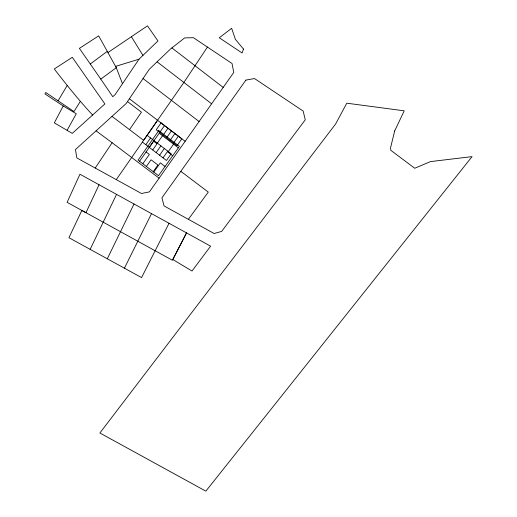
<?xml version="1.0" encoding="UTF-8"?>
<svg xmlns="http://www.w3.org/2000/svg" width="517" height="517" viewBox="0 0 517 517"><rect width="100%" height="100%" fill="white"/><g stroke="black" fill="none" stroke-linecap="round" stroke-linejoin="round"><path stroke-width="0.78" d="M99.044 184.743L85.971 212.72L81.873 210.451L68.929 237.704L141.568 277.597L169.027 223.273M116.545 194.373L186.527 232.908L172.413 260.258L67.107 202.334L79.954 174.235L116.545 194.373L90.145 249.356M134.026 204.002L107.297 258.771M151.52 213.637L124.423 268.181M80.4 101.3L73.989 111.543L45.735 92.504L44.94 93.9L63.229 105.972L54.317 122.865L72.277 133.386L104.893 103.917L72.277 57.309L54.375 68.903L55.041 69.976C67.055 85.441 79.301 100.77 92.672 115.078M67.171 130.174L76.264 113.785L63.229 105.972M67.178 85.486L58.078 100.821M207.44 47.073L183.852 82.474L143.623 140.32L112.008 116.377M95.218 168.038L112.124 142.744L96.078 130.84M122.477 83.735L138.995 59.196L157.944 40.933L147.494 25.85L107.93 52.547L116.293 67.708L100.789 79.114L112.79 96.711L115.22 94.488L122.477 83.735L115.756 66.318L138.995 59.196M129.528 129.644L141.438 112.189L127.499 101.571M116.28 179.632L157.569 120.267M145.826 144.708L150.55 137.949M149.264 147.345L154.001 140.585M159.714 132.43L164.509 125.592M139.564 161.252L159.204 133.224L178.365 147.817M142.834 163.74L149.355 154.46L146.078 151.953M162.512 135.745L156.929 143.687L153.633 141.167M152.702 149.969L157.446 143.228M163.172 135.079L167.973 128.248M146.376 166.448L151.074 159.792L157.924 165.02L153.213 171.663M156.14 152.599L160.89 145.865M166.629 137.729L171.437 130.904M159.1 178.184L233.755 72.464L232.049 63.52L193.364 37.676L184.653 37.909L170.565 48.947L149.368 69.188L126.187 103.51L75.456 149.555L76.859 157.937L141.477 193.5L149.413 191.885L159.1 178.171L112.124 142.744M159.579 155.229L164.335 148.502M170.087 140.378L174.901 133.56M163.01 157.853L167.779 151.132M173.538 143.022L178.365 136.217M153.769 172.09L160.335 162.842L165.072 166.461M173.583 144.178L167.947 152.121L172.704 155.759M188.375 219.324L208.28 192.091L180.827 171.327M90.404 63.908L107.278 51.351L98.663 35.867L79.385 48.372L100.789 79.114M199.09 121.547L143.041 78.552M129.379 98.779L185.144 141.29M147.099 135.305L171.217 153.769L166.442 160.477L142.382 142.078M211.627 103.794L157.078 61.827M223.202 87.412L171.896 47.907M131.421 36.765L142.938 55.397M107.278 51.351L107.93 52.547M394.671 130.937L390.581 147.72L390.729 150.253L414.737 168.264L430.493 161.595L472.06 156.619L205.844 491.15L99.884 432.994L335.617 123.996L346.778 103.193L404.229 110.825L394.671 130.937M243.494 49.076L242.098 53.005L219.292 37.754L231.648 28.312L235.377 39.318L243.494 49.076M186.527 232.908L172.801 259.515L192.001 271.024L210.613 246.17L186.527 232.908M161.039 122.93L156.257 129.78L176.988 145.665L181.822 138.873L161.039 122.93M158.784 130.581L138.104 160.134L158.486 175.69L179.393 146.369L158.784 130.581M245.905 80.096L161.937 197.811L164.057 205.928L214.122 233.51L221.677 231.403L305.263 119.795L303.182 111.084L254.532 78.552L245.905 80.096"/></g></svg>
